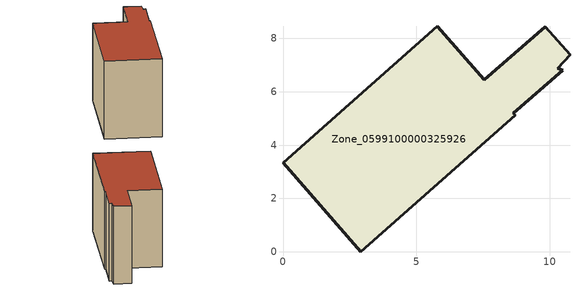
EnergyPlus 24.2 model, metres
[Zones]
Zone_0599100000325926
 floor ground (C_G): 2.92,0 0,3.35 5.79,8.46 7.55,6.45 9.84,8.44 10.76,7.39 10.31,6.89 10.48,6.81 8.64,5.2 8.71,5.12 z0
 wall outside (C_F): 0,3.35 2.92,0 8.71,5.12 8.64,5.2 10.48,6.81 10.31,6.89 10.76,7.39 9.84,8.44 7.55,6.45 5.79,8.46 0,3.35 z0:6.42
 roof outside (C_R): 8.64,5.2 10.48,6.81 10.31,6.89 10.76,7.39 9.84,8.44 7.55,6.45 5.79,8.46 0,3.35 2.92,0 8.71,5.12 z6.42
[BUILDING]
Pand.0599100000325926: North Axis=0; Terrain=City; Loads Convergence Tolerance Value=0.04; Temperature Convergence Tolerance Value=0.4; Solar Distribution=FullExterior; Maximum Number of Warmup Days=25; Minimum Number of Warmup Days=1
[Site:Location]
Rotterdam.The.Hague.AP_ZH_NLD Design_Conditions: Latitude=51.96; Longitude=4.45; Time Zone=1; Elevation=-4.5
[SITE:GROUNDTEMPERATURE:BUILDINGSURFACE]
18, 18, 18, 18, 18, 18, 18, 18, 18, 18, 18, 18
[MATERIAL] Thermal Absorptance=0.9; Solar Absorptance=0.7; Visible Absorptance=0.7
Name | Roughness | Thickness | Conductivity | Density | Specific Heat
G.TI.1946 | MediumSmooth | 0.15 | 1 | 540 | 1210
F.TI.1946 | Rough | 0.3 | 0.857143 | 1920 | 840
R.TI.1946 | MediumRough | 0.2 | 0.1 | 1500 | 1000
[CONSTRUCTION]
C_G: G.TI.1946
C_F: F.TI.1946
C_R: R.TI.1946
[ZONE]
Zone_0599100000325926: Type=1; Multiplier=1; Ceiling Height=Autocalculate; Volume=Autocalculate; Floor Area=autocalculate; Part of Total Floor Area=Yes
[ZONEINFILTRATION:DESIGNFLOWRATE]
Infil_Zone_0599100000325926: Zone or ZoneList or Space or SpaceList=Zone_0599100000325926; Schedule=AlwaysOn; Design Flow Rate Calculation Method=Flow/Area; Flow Rate per Floor Area=0.003; Constant Term Coefficient=1; Temperature Term Coefficient=0; Velocity Term Coefficient=0; Velocity Squared Term Coefficient=0
[HVACTEMPLATE:ZONE:IDEALLOADSAIRSYSTEM]
Zone_0599100000325926: Maximum Heating Supply Air Temperature=50; Minimum Cooling Supply Air Temperature=13; Maximum Heating Supply Air Humidity Ratio=0.0156; Minimum Cooling Supply Air Humidity Ratio=0.0077; Heating Limit=NoLimit; Cooling Limit=NoLimit; Dehumidification Control Type=ConstantSensibleHeatRatio; Cooling Sensible Heat Ratio=0.7; Dehumidification Setpoint=60; Humidification Control Type=None; Humidification Setpoint=30; Outdoor Air Method=None; Outdoor Air Flow Rate per Person=0.00944; Outdoor Air Flow Rate per Zone Floor Area=0; Outdoor Air Flow Rate per Zone=0; Demand Controlled Ventilation Type=None; Outdoor Air Economizer Type=NoEconomizer; Heat Recovery Type=None; Sensible Heat Recovery Effectiveness=0.7; Latent Heat Recovery Effectiveness=0.65
[ZONECONTROL:THERMOSTAT]
ThermostatControl_Zone_0599100000325926: Zone or ZoneList=Zone_0599100000325926; Control Type Schedule=DualSetpointControlType; Control 1=Thermostat_Zone_0599100000325926; Temperature Difference Between Cutout And Setpoint=0
[THERMOSTATSETPOINT:DUALSETPOINT]
Thermostat_Zone_0599100000325926: Heating Setpoint Temperature Schedule=HeatingSetpoint_Zone_0599100000325926; Cooling Setpoint Temperature Schedule=CoolingSetpoint_Zone_0599100000325926
[SCHEDULE:COMPACT]
HeatingSetpoint_Zone_0599100000325926: Through: 12/31, For: AllDays, Until: 24:00, 21
CoolingSetpoint_Zone_0599100000325926: Through: 12/31, For: AllDays, Until: 24:00, 24
DualSetpointControlType: Through: 12/31, For: AllDays, Until: 24:00, 4
AlwaysOn: Through: 12/31, For: AllDays, Until: 24:00, 1
